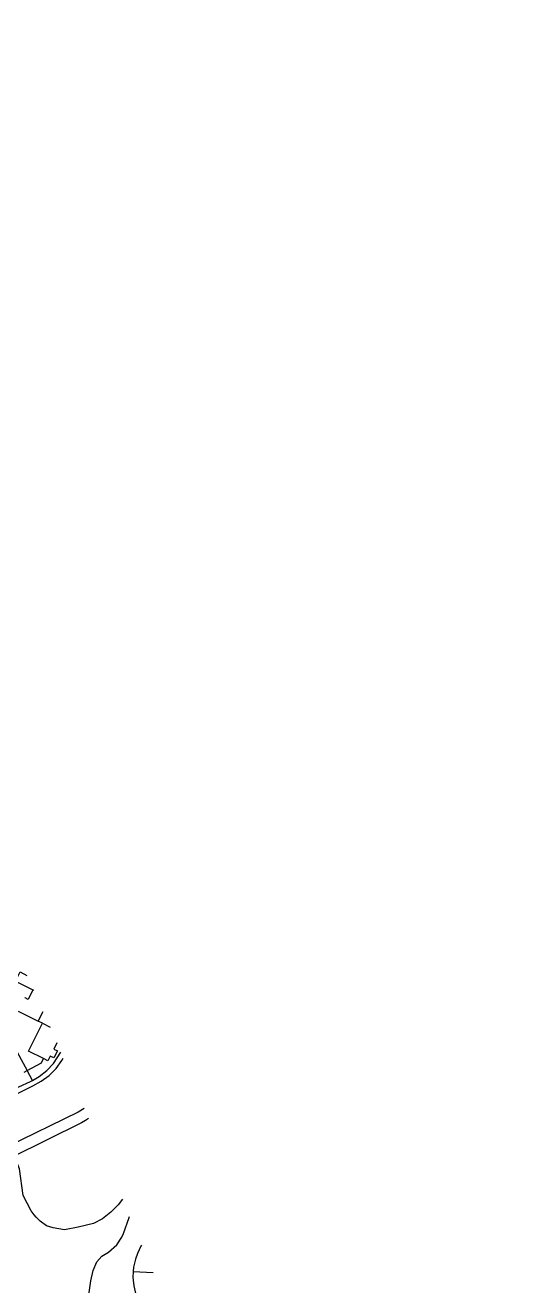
# Model space of a CAD drawing. Header units: millimetres. Extents: x 111502 to 977541, y 8702 to 1044108.
# Drawn here: x 489686 to 489824.9, y 238881.8 to 239228 of the extents above; entities that cross this region are included whole.
import ezdxf

# ---------------------------------------------------------------- set-up
doc = ezdxf.new("R2010")
doc.units = ezdxf.units.MM
doc.header["$LTSCALE"] = 0.25
doc.linetypes.add('DASHED2', pattern=[9.525, 6.35, -3.175])
doc.layers.add('E HVSS As Laid HV', color=10, linetype='Continuous')
doc.layers.add('X HVSS Site Background', color=8, linetype='Continuous')

# ---------------------------------------------------------------- blocks, each defined once
blk = doc.blocks.new('OS MAP 060722')
at = {"layer": 'X HVSS Site Background'}
for points in [[(872.81, -160.91), (874.09, -158.35), (875.92, -159.27)], [(872.81, -160.91), (877.56, -163.25)], [(877.56, -163.25), (877.54, -163.29), (876.25, -165.86), (875.47, -165.47), (875.36, -165.42)], [(877.56, -163.25), (877.64, -163.1)], [(877.56, -163.25), (877.75, -163.34)], [(873.51, -169.1), (879.05, -171.86)], [(879.05, -171.86), (880.37, -169.2)], [(867.78, -170.39), (868.7, -171.94), (875.98, -185.42)], [(880.47, -182.12), (876.35, -180.07), (880.16, -172.41)], [(880.16, -172.41), (879.05, -171.86)], [(880.16, -172.41), (882.28, -173.46)], [(853.94, -177.72), (860.98, -190.75), (861.89, -191.94), (863.11, -192.79), (864.54, -193.22), (866.04, -193.19), (867.2, -192.83), (876.92, -188.39), (877.43, -188.11)], [(884.12, -177.81), (883.27, -179.52), (884.28, -180.02), (883.31, -181.96), (882.31, -181.46), (881.68, -182.72), (880.47, -182.12)], [(868.13, -194.27), (877.5, -189.66), (879.87, -188.37), (882.03, -186.75), (883.92, -184.83), (885.53, -182.66), (885.89, -182.02)], [(875.98, -185.42), (879.88, -183.31), (880.47, -182.12)], [(877.43, -188.11), (879.28, -187.08), (881.41, -185.42), (883.25, -183.45), (885.2, -180.39)], [(875.12, -185.88), (875.98, -185.42)], [(877.43, -188.11), (875.98, -185.42)], [(891.68, -195.81), (890.01, -196.89), (870.52, -206.36), (863.72, -209.76), (863.47, -209.86), (863.27, -209.91), (863.02, -209.96), (862.77, -209.96), (862.47, -209.91), (862.27, -209.86), (862.07, -209.76), (861.67, -209.46), (861.37, -209.06), (861.27, -208.86), (860.38, -207.05)], [(892.86, -198.63), (892.04, -199.16), (890.93, -199.78), (871.87, -209.16)], [(902.13, -220.71), (900.95, -222.29), (898.96, -224.31), (896.67, -226.17), (894.17, -227.43), (889.98, -228.43), (886.22, -229.12), (883.11, -228.59), (881.31, -228.04), (879.52, -226.81), (878.45, -225.72), (877.94, -225.08), (877.08, -223.91), (874.88, -219.77), (873.84, -212.37), (872.53, -209), (872.18, -209.08), (871.87, -209.16)], [(892.84, -247.63), (893.46, -243.15), (894.1, -240.29), (895.13, -237.93), (896.47, -236.38), (898.3, -235.25), (900.63, -233.27), (901.99, -231.2), (902.41, -230.13), (903.98, -225.76), (904.12, -225.46)], [(907.42, -233.33), (907.24, -233.64), (906.27, -235.62), (905.72, -237.2), (905.23, -239.42), (905.1, -240.56)], [(905.1, -240.56), (905.05, -242.21), (905.08, -242.86), (905.09, -242.98), (905.27, -244.5), (905.64, -246.2), (906.01, -247.36), (906.77, -249.14), (907.79, -250.9), (909.54, -253.09), (910.74, -254.23), (911.24, -254.65), (912.61, -255.62), (913.61, -256.21), (915.21, -256.97), (916.53, -257.44), (918.42, -257.91), (920.01, -258.13), (921.83, -258.18)], [(905.1, -240.56), (910.61, -240.92)]]:
    blk.add_lwpolyline(points, dxfattribs=at)

msp = doc.modelspace()

# ---------------------------------------------------------------- linework, layer by layer
at = {"lineweight": 0}
msp.add_circle((488727.82, 239008.33), 11388.42, dxfattribs=at)

# ---------------------------------------------------------------- block references
at = {"layer": 'E HVSS As Laid HV', "linetype": 'DASHED2', "lineweight": 0}
msp.add_blockref('OS MAP 060722', (488810.58, 239126.31), dxfattribs=at)

doc.saveas('drawing.dxf')
